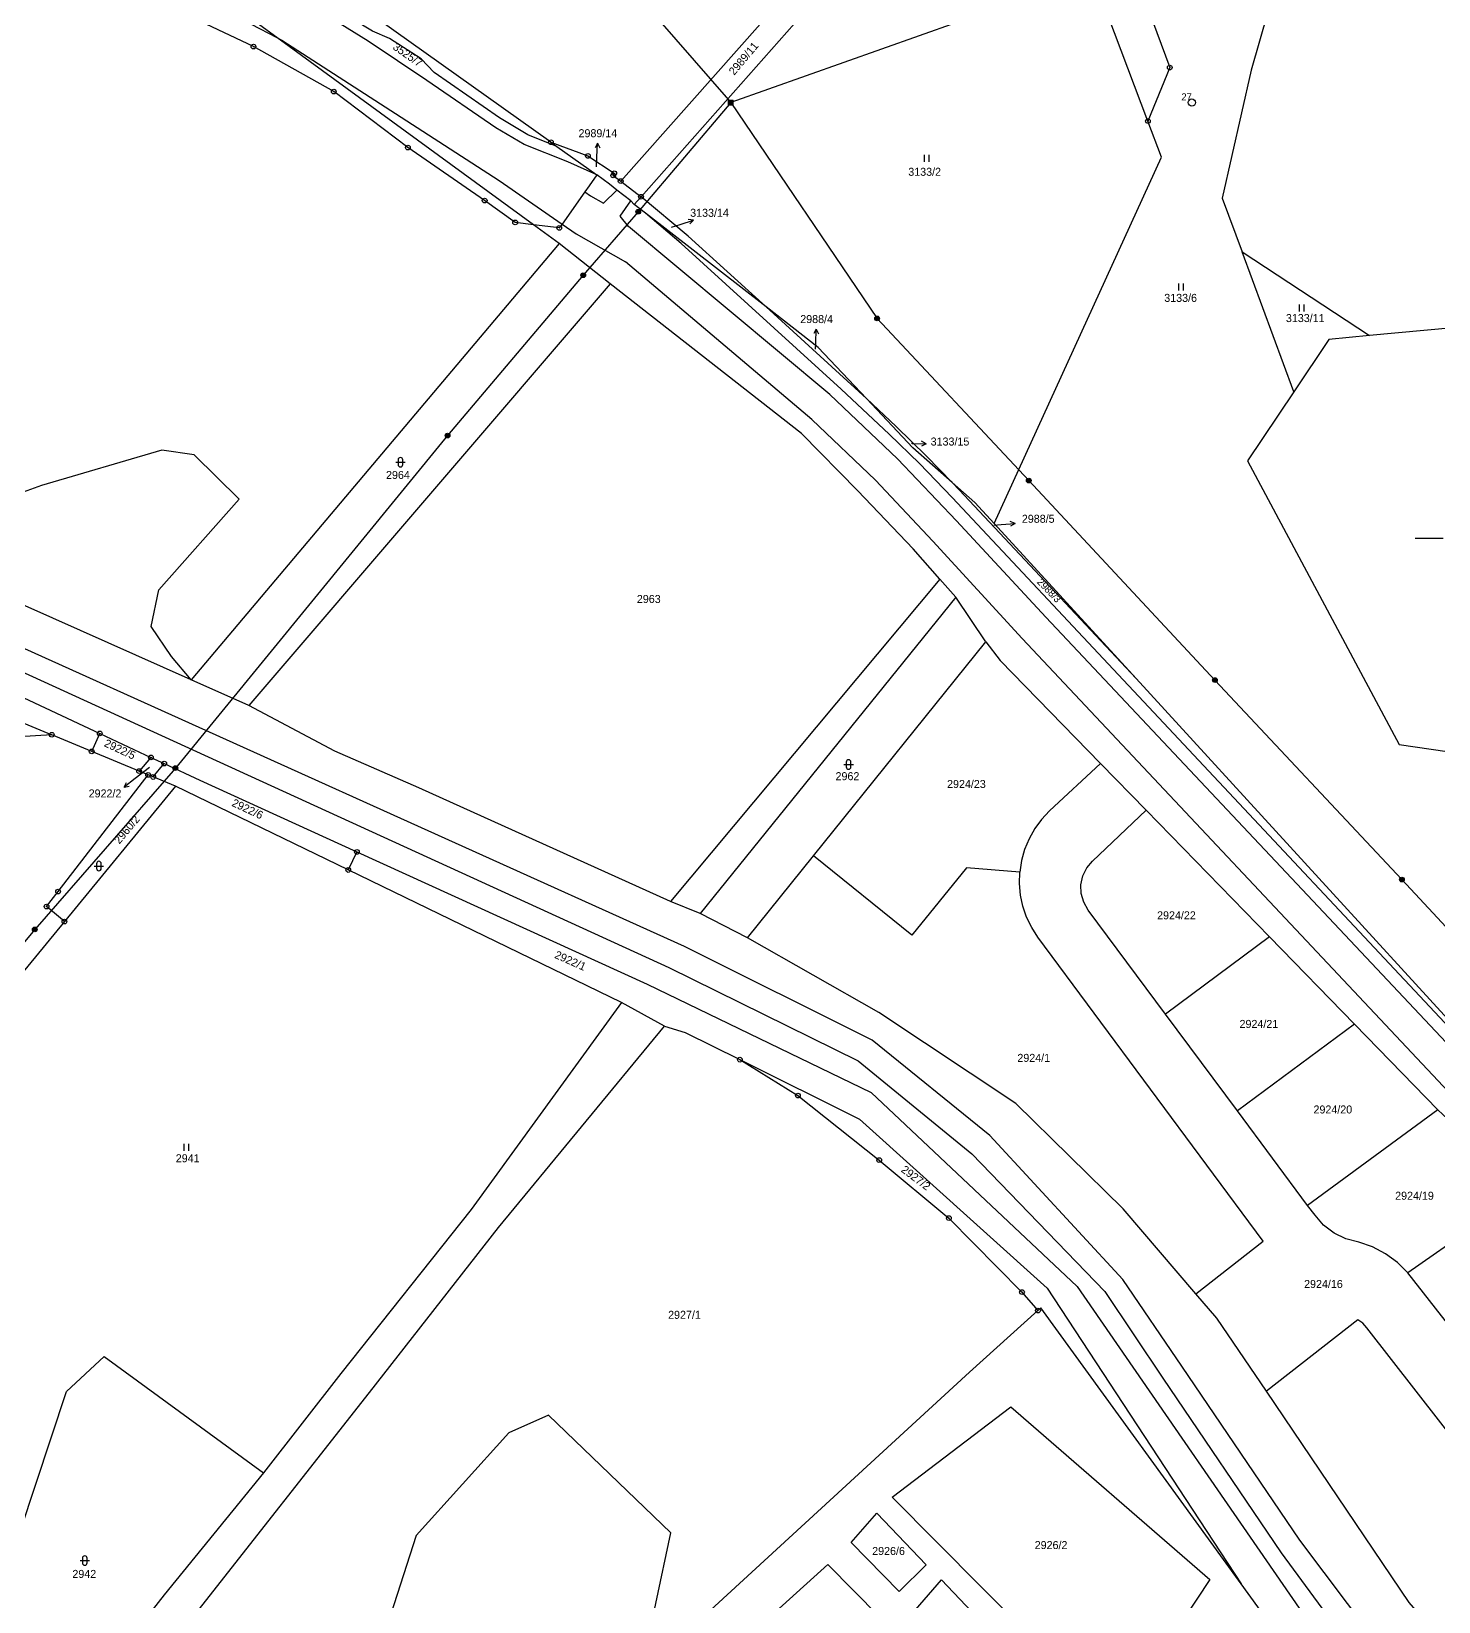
# Model space of a CAD drawing. Extents: x -784124 to -780570, y -980818 to -976926.
# Drawn here: x -783332.3 to -783033.4, y -978135.4 to -977801.7 of the extents above; entities that cross this region are included whole.
import ezdxf
from ezdxf.enums import TextEntityAlignment as Align

# ---------------------------------------------------------------- set-up
doc = ezdxf.new("R2010")
doc.units = 0
doc.header["$LTSCALE"] = 3.138375
doc.header["$MEASUREMENT"] = 0
doc.linetypes.add('2_6_59_2', pattern=[0])
for name, color, linetype in [('101', 1, 'CONTINUOUS'), ('1016', 1, 'CONTINUOUS'), ('1029', 1, 'CONTINUOUS'), ('105', 1, 'CONTINUOUS'), ('18', 1, 'CONTINUOUS'), ('21800', 1, 'CONTINUOUS'), ('21900', 1, 'CONTINUOUS'), ('21999', 1, 'CONTINUOUS'), ('306', 1, 'CONTINUOUS'), ('316', 1, 'CONTINUOUS'), ('601', 1, 'CONTINUOUS'), ('602', 1, 'CONTINUOUS'), ('60502', 1, 'CONTINUOUS'), ('803', 1, 'CONTINUOUS')]:
    doc.layers.add(name, color=color, linetype=linetype)

# ---------------------------------------------------------------- blocks, each defined once
blk = doc.blocks.new('1029$1')
at = {"layer": '1029', "color": 6, "linetype": 'Continuous'}
for p, q in [((0, 3), (-0.5, 2)), ((0, 0), (0, 3)), ((0, 3), (0.5, 2))]:
    blk.add_line(p, q, dxfattribs=at)
blk = doc.blocks.new('3_16$5')
at = {"layer": '316', "color": 255, "linetype": 'Continuous'}
for p, q in [((-1, 1), (1, 1)), ((-0.5, 1.5), (-0.5, 0.5)), ((0.5, 0.5), (0.5, 1.5))]:
    blk.add_line(p, q, dxfattribs=at)
for centre, start, end in [((0, 1.5), 0, 180), ((0, 0.5), 180, 359.9879)]:
    blk.add_arc(centre, 0.5, start, end, dxfattribs=at)
blk = doc.blocks.new('8_03$8')
at = {"layer": '803', "color": 255, "linetype": 'Continuous'}
for p, q in [((-7.49, 0), (-1.49, 0)), ((1.51, 0), (7.51, 0))]:
    blk.add_line(p, q, dxfattribs=at)
blk = doc.blocks.new('3_06$4')
at = {"layer": '306', "color": 255, "linetype": 'Continuous'}
for p, q in [((-0.51, 0), (-0.51, 1.5)), ((0.49, 0), (0.49, 1.5))]:
    blk.add_line(p, q, dxfattribs=at)
blk = doc.blocks.new('1_05$19')
at = {"layer": '105', "color": 3, "linetype": 'Continuous'}
for radius in [0.5, 0.0303]:
    blk.add_circle((0, 0), radius, dxfattribs=at)
blk = doc.blocks.new('6_01$21')
at = {"layer": '601', "color": 255, "linetype": 'Continuous'}
for radius in [0.5, 0.4, 0.3, 0.2, 0.1]:
    blk.add_circle((0, 0), radius, dxfattribs=at)
blk = doc.blocks.new('6_02$22')
at = {"layer": '602', "color": 255, "linetype": 'Continuous'}
for p, q in [((-0.5, 0.5), (0.5, 0.5)), ((-0.5, -0.5), (-0.5, 0.5)), ((-0.5, 0.3), (0.5, 0.3)), ((-0.5, 0.1), (0.5, 0.1)), ((-0.3, -0.5), (-0.3, 0.5)), ((-0.1, -0.5), (-0.1, 0.5)), ((0.1, -0.5), (0.1, 0.5)), ((0.3, -0.5), (0.3, 0.5)), ((0.5, -0.5), (0.5, 0.5)), ((-0.5, -0.1), (0.5, -0.1)), ((-0.5, -0.3), (0.5, -0.3)), ((-0.5, -0.5), (0.5, -0.5))]:
    blk.add_line(p, q, dxfattribs=at)
blk = doc.blocks.new('1_01$18')
at = {"layer": '101', "color": 3, "linetype": 'Continuous'}
for radius in [0.75, 0.03]:
    blk.add_circle((0, 0), radius, dxfattribs=at)

msp = doc.modelspace()

# ---------------------------------------------------------------- linework, layer by layer
at = {"layer": '1029', "color": 255, "linetype": 'Continuous'}
for p, q in [((-783212.32, -977830.53), (-783212.2, -977828.48)), ((-783196.38, -977843.36), (-783194.53, -977842.78)), ((-783165.78, -977869.24), (-783165.72, -977867.97)), ((-783145.25, -977889.3), (-783145.39, -977889.3)), ((-783127.87, -977906.68), (-783126.36, -977906.54)), ((-783307.25, -977958.13), (-783310.25, -977960.48))]:
    msp.add_line(p, q, dxfattribs=at)
at = {"layer": '21800', "color": 255, "linetype": 'Continuous'}
for p, q in [((-783302.67, -977791.3), (-783280.17, -977803.03)), ((-783280.17, -977803.03), (-783279.09, -977803.59)), ((-783279.09, -977803.59), (-783253.76, -977819.93)), ((-783253.76, -977819.93), (-783232.94, -977833.42)), ((-783232.94, -977833.42), (-783219.61, -977842.67)), ((-783214.75, -977835.84), (-783213.57, -977836.68)), ((-783210.82, -977838.2), (-783207.98, -977835.48)), ((-783213.57, -977836.68), (-783210.82, -977838.2)), ((-783207.28, -977840.97), (-783204.98, -977837.75)), ((-783219.61, -977842.67), (-783216.62, -977844.75)), ((-783205.5, -977843.16), (-783207.28, -977840.97)), ((-783216.62, -977844.75), (-783206.12, -977850.72)), ((-783162.74, -977878.92), (-783205.5, -977843.16)), ((-783166.54, -977884.17), (-783206.12, -977850.72)), ((-783148.33, -977892.52), (-783162.74, -977878.92)), ((-783153.05, -977897.08), (-783166.54, -977884.17)), ((-783304.59, -977890.72), (-783330.16, -977898.23)), ((-783297.74, -977891.69), (-783304.59, -977890.72)), ((-783288.17, -977901.15), (-783297.74, -977891.69)), ((-783135.8, -977905.72), (-783148.33, -977892.52)), ((-783330.16, -977898.23), (-783351.46, -977905.98)), ((-783140.86, -977910.06), (-783153.05, -977897.08)), ((-783305.25, -977920.36), (-783288.17, -977901.15)), ((-783116.81, -977926.16), (-783135.8, -977905.72)), ((-783121.89, -977930.7), (-783140.86, -977910.06)), ((-783193.58, -977996.2), (-783367.74, -977917.56)), ((-783139.35, -977918.15), (-783196.6, -977986.62)), ((-783370.52, -977921.2), (-783196.95, -978000.63)), ((-783306.89, -977928.17), (-783305.25, -977920.36)), ((-783302.56, -977934.56), (-783306.89, -977928.17)), ((-783025.71, -978023.1), (-783116.81, -977926.16)), ((-783031.3, -978027.01), (-783121.89, -977930.7)), ((-783298.4, -977939.52), (-783302.56, -977934.56)), ((-783153.74, -978016.09), (-783193.58, -977996.2)), ((-783196.95, -978000.63), (-783156.72, -978020.49)), ((-783128.75, -978036.32), (-783153.74, -978016.09)), ((-783156.72, -978020.49), (-783132.59, -978040.21)), ((-783100.49, -978066.95), (-783128.75, -978036.32)), ((-783132.59, -978040.21), (-783104.34, -978069.5)), ((-783104.34, -978069.5), (-783091.96, -978087.9)), ((-783087.96, -978085.3), (-783100.49, -978066.95)), ((-783062.91, -978122.27), (-783087.96, -978085.3)), ((-783091.96, -978087.9), (-783066.89, -978124.97)), ((-783042.3, -978149.64), (-783062.91, -978122.27)), ((-783066.89, -978124.97), (-783045.08, -978154.57))]:
    msp.add_line(p, q, dxfattribs=at)
at = {"layer": '21900', "color": 3, "linetype": 'Continuous'}
for p, q in [((-783207.15, -977833.55), (-783153.15, -977772.65)), ((-783155.85, -977783.8), (-783202.83, -977836.86)), ((-783097.89, -977789.35), (-783090.53, -977809.42)), ((-783090.53, -977809.42), (-783095.16, -977820.79)), ((-783220.68, -977826.2), (-783226.86, -977823.73)), ((-783221.96, -977825.29), (-783220.68, -977826.2)), ((-783221.96, -977825.29), (-783214.1, -977828.19)), ((-783220.68, -977826.2), (-783212.2, -977832.25)), ((-783207.15, -977833.55), (-783202.83, -977836.86)), ((-783204.28, -977838.49), (-783202.83, -977836.86)), ((-783201.87, -977840.36), (-783204.28, -977838.49)), ((-783194.29, -977846.84), (-783201.87, -977840.36)), ((-783176.23, -977860.29), (-783201.87, -977840.36)), ((-783220.19, -977846.8), (-783225.66, -977842.81)), ((-783220.19, -977846.8), (-783298.4, -977939.52)), ((-783209.4, -977855.37), (-783220.19, -977846.8)), ((-783209.4, -977855.37), (-783286.13, -977944.95)), ((-783154.93, -977879.77), (-783176.23, -977860.29)), ((-783148.61, -977885.71), (-783154.93, -977879.77)), ((-783142.19, -977892), (-783148.61, -977885.71)), ((-783136.77, -977897.57), (-783142.19, -977892)), ((-783298.4, -977939.52), (-783344.49, -977918.96)), ((-783135.96, -977921.96), (-783190.3, -977989.15)), ((-783129.56, -977931.43), (-783135.96, -977921.96)), ((-783166.21, -977976.92), (-783129.56, -977931.43)), ((-783019.66, -978024.51), (-783097.69, -977939.22)), ((-783286.13, -977944.95), (-783298.4, -977939.52)), ((-783327.99, -977951.17), (-783350.99, -977952.64)), ((-783319.51, -977954.71), (-783327.99, -977951.17)), ((-783319.51, -977954.71), (-783317.78, -977950.89)), ((-783317.78, -977950.89), (-783306.92, -977955.98)), ((-783309.43, -977958.91), (-783319.51, -977954.71)), ((-783306.92, -977955.98), (-783309.43, -977958.91)), ((-783306.92, -977955.98), (-783304.11, -977957.3)), ((-783307.53, -977959.7), (-783309.43, -977958.91)), ((-783306.45, -977960.15), (-783304.11, -977957.3)), ((-783105.21, -977957.26), (-783116.04, -977967.36)), ((-783105.21, -977957.26), (-783095.53, -977967.21)), ((-783301.68, -977962.13), (-783325.3, -977990.88)), ((-783306.45, -977960.15), (-783307.53, -977959.7)), ((-783301.68, -977962.13), (-783306.45, -977960.15)), ((-783265.01, -977979.91), (-783301.68, -977962.13)), ((-783106.9, -977978.01), (-783095.53, -977967.21)), ((-783095.53, -977967.21), (-783069.32, -977994.14)), ((-783263.16, -977976.08), (-783265.01, -977979.91)), ((-783180.24, -977994.33), (-783166.21, -977976.92)), ((-783145.28, -977993.79), (-783166.21, -977976.92)), ((-783206.95, -978008.07), (-783265.01, -977979.91)), ((-783180.24, -977994.33), (-783190.3, -977989.15)), ((-783069.32, -977994.14), (-783091.46, -978010.53)), ((-783069.32, -977994.14), (-783051.27, -978012.68)), ((-783197.84, -978013.09), (-783206.95, -978008.07)), ((-783076.11, -978031.07), (-783091.46, -978010.53)), ((-783051.27, -978012.68), (-783076.11, -978031.07)), ((-783051.27, -978012.68), (-783033.57, -978030.87)), ((-783181.83, -978020.21), (-783169.49, -978027.85)), ((-783061.24, -978051.22), (-783076.11, -978031.07)), ((-783033.57, -978030.87), (-783061.24, -978051.22)), ((-783033.57, -978030.87), (-783015.15, -978048.17)), ((-783015.15, -978048.17), (-783039.94, -978065.49)), ((-783084.96, -978069.94), (-783070.68, -978058.78)), ((-783023.05, -978087.11), (-783039.94, -978065.49)), ((-783121.91, -978069.59), (-783118.51, -978073.51)), ((-783050.57, -978075.48), (-783070, -978090.65))]:
    msp.add_line(p, q, dxfattribs=at)
for points in [[(-783225.66, -977842.81), (-783280.17, -977803.03), (-783299.39, -977789), (-783316.7, -977773.25), (-783317.75, -977772.3), (-783331.24, -977757.44), (-783377.27, -977691.04), (-783394.08, -977666.79), (-783398.69, -977659.76), (-783416.85, -977632.06)], [(-783226.86, -977823.73), (-783232.86, -977820.12), (-783246.78, -977810.49), (-783249.53, -977807.6), (-783256.22, -977803.23), (-783259.89, -977801.71), (-783271.82, -977794.41), (-783293.69, -977782.4), (-783297.11, -977780.35), (-783300.39, -977778.07), (-783304.27, -977774.94), (-783310.58, -977768.55), (-783316.97, -977760.89), (-783365.25, -977693.59), (-783372.81, -977682.29), (-783379.36, -977671.07), (-783382.8, -977663.87), (-783388.33, -977649.41), (-783392.47, -977642.56)], [(-783212.2, -977832.25), (-783218.4, -977829.48), (-783227.68, -977825.77), (-783233.69, -977822.2), (-783248.34, -977812.14), (-783260.78, -977803.79), (-783272.68, -977796.47), (-783294.51, -977784.44), (-783297.96, -977782.41), (-783302.07, -977779.56), (-783305.2, -977777.07), (-783312.23, -977769.98), (-783318.64, -977762.33), (-783366.94, -977694.99), (-783374.74, -977683.36), (-783381.51, -977671.76), (-783384.89, -977664.52), (-783387.49, -977657.69), (-783390.22, -977650.51), (-783394.34, -977643.68)], [(-783221.96, -977825.29), (-783288.65, -977777.78), (-783310.72, -977760.55), (-783321.71, -977744.75), (-783379.84, -977659.05), (-783390.42, -977644.62)], [(-783225.66, -977842.81), (-783229.56, -977842.33), (-783236.04, -977837.67), (-783252.35, -977826.42), (-783268.09, -977814.53), (-783285.15, -977804.95), (-783302.71, -977796.66), (-783321.1, -977790.47), (-783339.49, -977784.78), (-783357.68, -977778.62), (-783376.21, -977773.45), (-783395.11, -977769.72), (-783414.32, -977766.99), (-783433.81, -977764.81), (-783453.54, -977763.44), (-783473.45, -977762.16), (-783482.7, -977762.14)], [(-783214.1, -977828.19), (-783208.51, -977831.88), (-783208.73, -977832.35), (-783207.15, -977833.55)], [(-783212.2, -977832.25), (-783213.81, -977834.52), (-783214.75, -977835.84), (-783219.61, -977842.67), (-783220.19, -977843.48), (-783225.66, -977842.81)], [(-783204.28, -977838.49), (-783204.98, -977837.75), (-783207.98, -977835.48), (-783209.49, -977834.19), (-783212.2, -977832.25)], [(-783176.23, -977860.29), (-783192.79, -977845.25), (-783202.83, -977836.86)], [(-783021.44, -978023.73), (-783099.29, -977940.72), (-783136.74, -977900.75), (-783143.69, -977893.58), (-783150.1, -977887.3), (-783160.29, -977877.73), (-783194.29, -977846.84)], [(-783135.96, -977921.96), (-783139.35, -977918.15), (-783144.99, -977911.67), (-783156.81, -977899.37), (-783168.71, -977887.19), (-783209.4, -977855.37)], [(-783154.93, -977879.77), (-783165.18, -977868.88), (-783176.23, -977860.29)], [(-783025.96, -977880.92), (-783030.39, -977864.7), (-783048.07, -977866.38)], [(-783048.07, -977866.38), (-783056.71, -977867.2), (-783064.17, -977878.3)], [(-783497.12, -977871.27), (-783447.85, -977889.88), (-783317.78, -977950.89)], [(-783064.17, -977878.3), (-783074.04, -977892.98), (-783041.76, -977953.25), (-783024.81, -977955.7)], [(-783136.77, -977897.57), (-783145.07, -977890.23), (-783154.93, -977879.77)], [(-783454.23, -977897.84), (-783406.46, -977918.45), (-783327.99, -977951.17)], [(-783097.69, -977939.22), (-783135.23, -977899.15), (-783136.77, -977897.57)], [(-783127.83, -977906.32), (-783131.95, -977901.83), (-783136.77, -977897.57)], [(-783097.69, -977939.22), (-783113.16, -977922.31), (-783127.83, -977906.32)], [(-783129.56, -977931.43), (-783126.51, -977935.38), (-783105.21, -977957.26)], [(-783190.3, -977989.15), (-783196.6, -977986.62), (-783250.01, -977962.45), (-783267.85, -977954.7), (-783286.13, -977944.95)], [(-783304.11, -977957.3), (-783296.51, -977960.86), (-783263.16, -977976.08)], [(-783325.3, -977990.88), (-783329.1, -977987.68), (-783326.65, -977984.5), (-783307.53, -977959.7)], [(-783116.04, -977967.36), (-783117.73, -977969.15), (-783119.19, -977971.13), (-783120.41, -977973.27), (-783121.35, -977975.55), (-783122.01, -977977.92), (-783122.38, -977980.35)], [(-783263.16, -977976.08), (-783201.54, -978004.19), (-783153.92, -978027.21), (-783110.22, -978068.38), (-783059.55, -978141.74), (-783040.41, -978162.65), (-783022.96, -978172.06)], [(-783122.38, -977980.35), (-783133.69, -977979.42), (-783145.28, -977993.79)], [(-783091.46, -978010.53), (-783107.83, -977988.42), (-783108.79, -977986.77), (-783109.32, -977984.94), (-783109.38, -977983.03), (-783108.98, -977981.17), (-783108.14, -977979.46), (-783106.9, -977978.01)], [(-783070.68, -978058.78), (-783118.52, -977994.19), (-783119.85, -977992.14), (-783120.92, -977989.94), (-783121.72, -977987.62), (-783122.23, -977985.23), (-783122.45, -977982.8), (-783122.38, -977980.35)], [(-783325.3, -977990.88), (-783368.17, -978043.03), (-783384.79, -978046.2)], [(-783084.96, -978069.94), (-783100.44, -978051.89), (-783123.24, -978029.53), (-783152.29, -978010.16), (-783180.24, -977994.33)], [(-783206.95, -978008.07), (-783238.92, -978052.01), (-783266.56, -978086.92), (-783283, -978107.97)], [(-783355.7, -978212.43), (-783328.81, -978177.87), (-783297.7, -978138.2), (-783260.5, -978090.95), (-783233.08, -978055.89), (-783197.84, -978013.09)], [(-783197.84, -978013.09), (-783193.45, -978014.42), (-783181.83, -978020.21)], [(-783181.83, -978020.21), (-783156.4, -978032.87), (-783116.59, -978068.73), (-783075.37, -978131.6)], [(-783169.49, -978027.85), (-783152.23, -978041.56), (-783137.43, -978053.88), (-783121.91, -978069.59)], [(-783039.94, -978065.49), (-783042.15, -978063.28), (-783044.67, -978061.43), (-783047.43, -978059.98), (-783050.38, -978058.95), (-783053.1, -978058.29), (-783055.62, -978057.08), (-783057.84, -978055.38), (-783059.65, -978053.25), (-783061.24, -978051.22)], [(-783070, -978090.65), (-783080.49, -978075.15), (-783084.96, -978069.94)], [(-783118.51, -978073.51), (-783133.09, -978086.61), (-783202.85, -978150.78)], [(-783075.37, -978131.6), (-783117.91, -978072.97), (-783118.51, -978073.51)], [(-782984.7, -978137.54), (-782986.14, -978137.99), (-782989.38, -978138.47), (-782992.64, -978138.43), (-782995.86, -978137.89), (-782998.97, -978136.85), (-783001.86, -978135.33), (-783004.49, -978133.38), (-783006.77, -978131.04), (-783048.63, -978077.17), (-783049.5, -978076.21), (-783050.57, -978075.48)], [(-783364.39, -978147.75), (-783352.21, -978132.3), (-783337.87, -978130.11), (-783324.84, -978090.68), (-783316.87, -978083.27), (-783283, -978107.97)], [(-782980.75, -978159.12), (-782990.02, -978160.71), (-783011.16, -978161.03), (-783024.28, -978153.32), (-783039.64, -978135.55), (-783070, -978090.65)], [(-783202.85, -978150.78), (-783196.5, -978120.77), (-783222.49, -978095.72), (-783230.91, -978099.52), (-783250.58, -978121.34), (-783258.66, -978146.39), (-783280.56, -978174.02), (-783298.65, -978197.06), (-783320.56, -978223.99)], [(-783149.46, -978113.16), (-783124.3, -978093.98), (-783082.04, -978130.69), (-783102.07, -978160.99), (-783149.46, -978113.16)], [(-783283, -978107.97), (-783304.09, -978133.93), (-783334.43, -978172.64), (-783348.95, -978191.69)], [(-783142.24, -978127.52), (-783148, -978133.18), (-783158.19, -978122.76), (-783152.73, -978116.55), (-783142.24, -978127.52)], [(-783194.99, -978156.31), (-783163.12, -978127.5), (-783113.71, -978177.56), (-783139.2, -978215.51), (-783194.99, -978156.31)], [(-783129.96, -978140.28), (-783135.82, -978146.09), (-783144.55, -978137.12), (-783139.03, -978130.75), (-783129.96, -978140.28)], [(-783041.95, -978170.92), (-783058.2, -978155.26), (-783075.37, -978131.6)]]:
    msp.add_lwpolyline(points, dxfattribs=at)
at = {"layer": '21999', "color": 3, "linetype": 'Continuous'}
for p, q in [((-783095.16, -977820.79), (-783119.55, -977756.05)), ((-783075.17, -977848.55), (-783048.07, -977866.38)), ((-783064.17, -977878.3), (-783075.17, -977848.55))]:
    msp.add_line(p, q, dxfattribs=at)
for points in [[(-783036.63, -977701.69), (-783038.55, -977708.44), (-783043.7, -977704.22), (-783045.11, -977718.33), (-783048.08, -977735.24), (-783056.07, -977762.07), (-783067.94, -977791.39), (-783073.22, -977809.98), (-783079.39, -977837.16), (-783075.17, -977848.55)], [(-783127.83, -977906.32), (-783092.26, -977828.49), (-783095.16, -977820.79)]]:
    msp.add_lwpolyline(points, dxfattribs=at)
at = {"layer": '60502', "color": 255, "linetype": '2_6_59_2'}
for p, q in [((-783220.05, -977775.26), (-783183.76, -977816.83)), ((-783135.77, -977799.84), (-783183.76, -977816.83)), ((-783183.76, -977816.83), (-783203.43, -977840.05)), ((-783183.76, -977816.83), (-783152.68, -977862.72)), ((-783203.43, -977840.05), (-783215.11, -977853.55)), ((-783215.11, -977853.55), (-783243.93, -977887.62)), ((-783152.68, -977862.72), (-783120.47, -977897.16)), ((-783243.93, -977887.62), (-783301.74, -977958.25)), ((-783120.47, -977897.16), (-783080.93, -977939.56)), ((-783080.93, -977939.56), (-783041.22, -977981.95)), ((-783301.74, -977958.25), (-783331.59, -977992.53)), ((-783041.22, -977981.95), (-783001.8, -978024.39)), ((-783331.59, -977992.53), (-783361.92, -978028.67))]:
    msp.add_line(p, q, dxfattribs=at)

# ---------------------------------------------------------------- block references
at = {"layer": '101', "color": 0, "linetype": 'ByBlock'}
msp.add_blockref('1_01$18', (-783085.83, -977816.85), dxfattribs=at)
at = {"layer": '1029', "color": 0, "linetype": 'ByBlock'}
for p, rotation in [((-783212.2, -977828.48), 357), ((-783194.53, -977842.78), 288), ((-783165.72, -977867.97), 358), ((-783145.25, -977889.3), 269), ((-783126.36, -977906.54), 275), ((-783310.25, -977960.48), 128)]:
    msp.add_blockref('1029$1', p, dxfattribs=dict(at, rotation=rotation))
at = {"layer": '105', "color": 0, "linetype": 'ByBlock'}
for p in [(-783285.15, -977804.95), (-783090.53, -977809.42), (-783268.09, -977814.53), (-783095.16, -977820.79), (-783252.35, -977826.42), (-783221.96, -977825.29), (-783214.1, -977828.19), (-783208.73, -977832.35), (-783208.51, -977831.88), (-783207.15, -977833.55), (-783236.04, -977837.67), (-783202.83, -977836.86), (-783229.56, -977842.33), (-783220.19, -977843.48), (-783327.99, -977951.17), (-783317.78, -977950.89), (-783319.51, -977954.71), (-783306.92, -977955.98), (-783309.43, -977958.91), (-783307.53, -977959.7), (-783304.11, -977957.3), (-783306.45, -977960.15), (-783263.16, -977976.08), (-783265.01, -977979.91), (-783326.65, -977984.5), (-783329.1, -977987.68), (-783325.3, -977990.88), (-783181.83, -978020.21), (-783169.49, -978027.85), (-783152.23, -978041.56), (-783137.43, -978053.88), (-783121.91, -978069.59), (-783118.51, -978073.51)]:
    msp.add_blockref('1_05$19', p, dxfattribs=at)
at = {"layer": '306', "color": 0, "linetype": 'ByBlock'}
for p in [(-783142.13, -977829.48), (-783088.07, -977856.78), (-783062.48, -977861.27), (-783299.35, -978039.61)]:
    msp.add_blockref('3_06$4', p, dxfattribs=at)
at = {"layer": '316', "color": 0, "linetype": 'ByBlock'}
for p in [(-783253.92, -977894.27), (-783158.73, -977958.5), (-783317.99, -977980.07), (-783320.97, -978127.64)]:
    msp.add_blockref('3_16$5', p, dxfattribs=at)
at = {"layer": '601', "color": 0, "linetype": 'ByBlock'}
for p in [(-783203.43, -977840.05), (-783215.11, -977853.55), (-783152.68, -977862.72), (-783243.93, -977887.62), (-783120.47, -977897.16), (-783080.93, -977939.56), (-783301.74, -977958.25), (-783041.22, -977981.95), (-783331.59, -977992.53)]:
    msp.add_blockref('6_01$21', p, dxfattribs=at)
at = {"layer": '602', "color": 0, "linetype": 'ByBlock'}
msp.add_blockref('6_02$22', (-783183.76, -977816.83), dxfattribs=at)
at = {"layer": '803', "color": 0, "linetype": 'ByBlock'}
msp.add_blockref('8_03$8', (-783030.94, -977909.43), dxfattribs=at)

# ---------------------------------------------------------------- texts
at = {"layer": '1016', "color": 214, "linetype": 'Continuous'}
msp.add_text('27', height=1.5, dxfattribs=at).set_placement((-783085.83, -977816.85), align=Align.BOTTOM_RIGHT)
at = {"layer": '18', "color": 255, "linetype": 'Continuous'}
for s, height, rotation, p in [('3525/7', 1.7, 325, (-783253.15, -977807.81)), ('2988/3', 1.502, 314, (-783117.02, -977921.35)), ('2927/2', 1.7, 323, (-783145.26, -978046.4))]:
    msp.add_text(s, height=height, rotation=rotation, dxfattribs=at).set_placement(p, align=Align.BOTTOM_CENTER)
for s, rotation, p in [('2989/11', 50, (-783182.65, -977811.51)), ('2922/5', 335, (-783317.24, -977954.02)), ('2922/6', 335, (-783290.13, -977966.7)), ('2960/2', 50, (-783313.24, -977974.85)), ('2922/1', 336, (-783221.55, -977999))]:
    msp.add_text(s, height=1.7, rotation=rotation, dxfattribs=at).set_placement(p, align=Align.BOTTOM_LEFT)
for s, p in [('2989/14', (-783211.99, -977824.73)), ('3133/14', (-783188.28, -977841.64)), ('2988/4', (-783165.53, -977864.22)), ('3133/15', (-783137.2, -977890.24)), ('2988/5', (-783118.46, -977906.65)), ('2924/23', (-783133.71, -977963)), ('2924/22', (-783089.1, -977990.9)), ('2924/21', (-783071.59, -978013.98)), ('2924/20', (-783055.88, -978032.15)), ('2924/19', (-783038.54, -978050.48)), ('2924/16', (-783057.88, -978069.23)), ('2927/1', (-783193.6, -978075.78))]:
    msp.add_text(s, height=1.7, dxfattribs=at).set_placement(p, align=Align.BOTTOM_CENTER)
for s, p in [('3133/2', (-783146.06, -977832.93)), ('3133/6', (-783091.69, -977859.72)), ('3133/11', (-783065.85, -977864.01)), ('2964', (-783256.99, -977897.34)), ('2963', (-783203.71, -977923.69)), ('2962', (-783161.51, -977961.34)), ('2924/1', (-783122.89, -978021.19)), ('2941', (-783301.65, -978042.52)), ('2926/2', (-783119.21, -978124.7)), ('2926/6', (-783153.73, -978125.96)), ('2942', (-783323.61, -978130.83))]:
    msp.add_text(s, height=1.7, dxfattribs=at).set_placement(p, align=Align.BOTTOM_LEFT)
msp.add_text('2922/2', height=1.7, dxfattribs=at).set_placement((-783313.2, -977962.79), align=Align.TOP_RIGHT)

doc.saveas('drawing.dxf')
